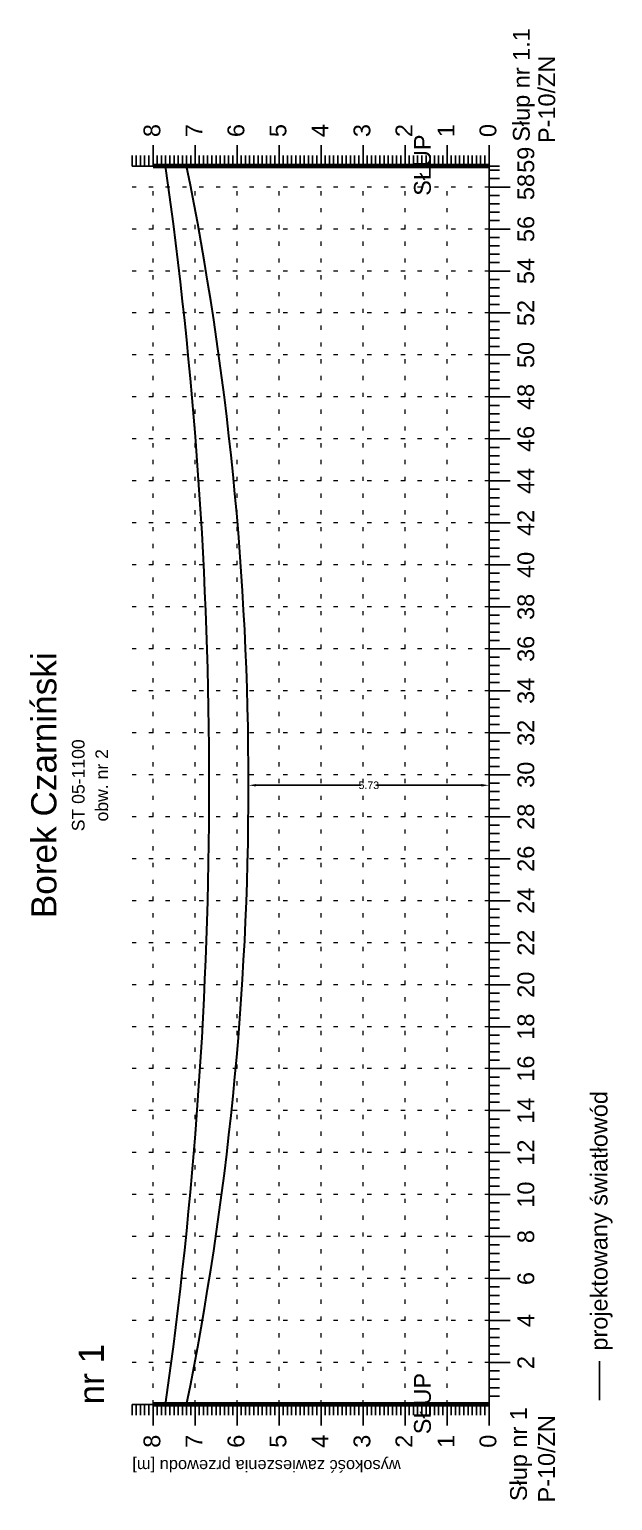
# Model space of a CAD drawing. Header units: inches. Extents: x -863 to -566, y 1327 to 1363.
# Drawn here: x -675.46 to -661.58, y 1326.58 to 1361.62 of the extents above; entities that cross this region are included whole.
import ezdxf
from ezdxf.enums import TextEntityAlignment as Align

# ---------------------------------------------------------------- set-up
doc = ezdxf.new("R2010")
doc.units = ezdxf.units.IN
doc.header["$MEASUREMENT"] = 0
doc.linetypes.add('ACAD_ISO07W100', pattern=[3, 0, -3])
doc.layers.add('_PRZEWIESZENIA_KONTROLA', color=1, linetype='Continuous', lineweight=25)
doc.layers.add('ramka', color=7, linetype='Continuous', plot=False)
doc.styles.get("Standard").update_dxf_attribs({"font": 'arial.ttf'})
doc.dimstyles.get("Standard").update_dxf_attribs({"dimtxt": 0.25, "dimasz": 0.18, "dimexe": 0.18, "dimexo": 0.0625, "dimgap": -0.09, "dimtad": 0, "dimtih": 1, "dimtoh": 1, "dimzin": 0, "dimdsep": 46, "dimtxsty": 'Standard', "dimcen": 0.09, "dimadec": 0, "dimazin": 0, "dimtfac": 1, "dimtofl": 0, "dimtmove": 0, "dimatfit": 3, "dimfxl": 1, "dimtolj": 1, "dimtzin": 0, "dimarcsym": 0})

# ---------------------------------------------------------------- blocks, each defined once
blk = doc.blocks.new('*D5')
at = {"color": 0, "lineweight": -2}
for p, q in [((-670.247, 1343.674), (-670.247, 1343.799)), ((-670.067, 1343.619), (-667.564, 1343.619)), ((-664.702, 1343.619), (-667.204, 1343.619)), ((-664.522, 1343.524), (-664.522, 1343.799))]:
    blk.add_line(p, q, dxfattribs=at)
at = {"color": 0}
for points in [[(-670.067, 1343.649), (-670.067, 1343.589), (-670.247, 1343.619)], [(-664.702, 1343.649), (-664.702, 1343.589), (-664.522, 1343.619)]]:
    blk.add_solid(points, dxfattribs=at)
at = {"layer": 'Defpoints', "color": 0}
for p in [(-670.247, 1343.611), (-664.522, 1343.619), (-664.522, 1343.461)]:
    blk.add_point(p, dxfattribs=at)
at = {"color": 0, "lineweight": 25, "insert": (-667.384, 1343.619), "char_height": 0.18, "attachment_point": 5}
blk.add_mtext('\\A1;5.73', dxfattribs=at)

msp = doc.modelspace()

# ---------------------------------------------------------------- linework, layer by layer
for p, q in [((-672.522, 1358.369), (-672.522, 1358.869)), ((-671.522, 1358.369), (-671.522, 1358.869)), ((-670.522, 1358.369), (-670.522, 1358.869)), ((-669.522, 1358.369), (-669.522, 1358.869)), ((-668.522, 1358.369), (-668.522, 1358.869)), ((-667.522, 1358.369), (-667.522, 1358.869)), ((-666.522, 1358.369), (-666.522, 1358.869)), ((-665.522, 1358.369), (-665.522, 1358.869)), ((-664.522, 1358.369), (-664.522, 1358.869)), ((-673.022, 1358.369), (-673.022, 1358.619)), ((-673.022, 1358.369), (-664.522, 1358.369)), ((-672.922, 1358.369), (-672.922, 1358.619)), ((-672.822, 1358.369), (-672.822, 1358.619)), ((-672.722, 1358.369), (-672.722, 1358.619)), ((-672.622, 1358.369), (-672.622, 1358.619)), ((-672.422, 1358.369), (-672.422, 1358.619)), ((-672.322, 1358.369), (-672.322, 1358.619)), ((-672.222, 1358.369), (-672.222, 1358.619)), ((-672.122, 1358.369), (-672.122, 1358.619)), ((-672.022, 1358.369), (-672.022, 1358.619)), ((-671.922, 1358.369), (-671.922, 1358.619)), ((-671.822, 1358.369), (-671.822, 1358.619)), ((-671.722, 1358.369), (-671.722, 1358.619)), ((-671.622, 1358.369), (-671.622, 1358.619)), ((-671.422, 1358.369), (-671.422, 1358.619)), ((-671.322, 1358.369), (-671.322, 1358.619)), ((-671.222, 1358.369), (-671.222, 1358.619)), ((-671.122, 1358.369), (-671.122, 1358.619)), ((-671.022, 1358.369), (-671.022, 1358.619)), ((-670.922, 1358.369), (-670.922, 1358.619)), ((-670.822, 1358.369), (-670.822, 1358.619)), ((-670.722, 1358.369), (-670.722, 1358.619)), ((-670.622, 1358.369), (-670.622, 1358.619)), ((-670.422, 1358.369), (-670.422, 1358.619)), ((-670.322, 1358.369), (-670.322, 1358.619)), ((-670.222, 1358.369), (-670.222, 1358.619)), ((-670.122, 1358.369), (-670.122, 1358.619)), ((-670.022, 1358.369), (-670.022, 1358.619)), ((-669.922, 1358.369), (-669.922, 1358.619)), ((-669.822, 1358.369), (-669.822, 1358.619)), ((-669.722, 1358.369), (-669.722, 1358.619)), ((-669.622, 1358.369), (-669.622, 1358.619)), ((-669.422, 1358.369), (-669.422, 1358.619)), ((-669.322, 1358.369), (-669.322, 1358.619)), ((-669.222, 1358.369), (-669.222, 1358.619)), ((-669.122, 1358.369), (-669.122, 1358.619)), ((-669.022, 1358.369), (-669.022, 1358.619)), ((-668.922, 1358.369), (-668.922, 1358.619)), ((-668.822, 1358.369), (-668.822, 1358.619)), ((-668.722, 1358.369), (-668.722, 1358.619)), ((-668.622, 1358.369), (-668.622, 1358.619)), ((-668.422, 1358.369), (-668.422, 1358.619)), ((-668.322, 1358.369), (-668.322, 1358.619)), ((-668.222, 1358.369), (-668.222, 1358.619)), ((-668.122, 1358.369), (-668.122, 1358.619)), ((-668.022, 1358.369), (-668.022, 1358.619)), ((-667.922, 1358.369), (-667.922, 1358.619)), ((-667.822, 1358.369), (-667.822, 1358.619)), ((-667.722, 1358.369), (-667.722, 1358.619)), ((-667.622, 1358.369), (-667.622, 1358.619)), ((-667.422, 1358.369), (-667.422, 1358.619)), ((-667.322, 1358.369), (-667.322, 1358.619)), ((-667.222, 1358.369), (-667.222, 1358.619)), ((-667.122, 1358.369), (-667.122, 1358.619)), ((-667.022, 1358.369), (-667.022, 1358.619)), ((-666.922, 1358.369), (-666.922, 1358.619)), ((-666.822, 1358.369), (-666.822, 1358.619)), ((-666.722, 1358.369), (-666.722, 1358.619)), ((-666.622, 1358.369), (-666.622, 1358.619)), ((-666.422, 1358.369), (-666.422, 1358.619)), ((-666.322, 1358.369), (-666.322, 1358.619)), ((-666.222, 1358.369), (-666.222, 1358.619)), ((-666.122, 1358.369), (-666.122, 1358.619)), ((-666.022, 1358.369), (-666.022, 1358.619)), ((-665.922, 1358.369), (-665.922, 1358.619)), ((-665.822, 1358.369), (-665.822, 1358.619)), ((-665.722, 1358.369), (-665.722, 1358.619)), ((-665.622, 1358.369), (-665.622, 1358.619)), ((-665.422, 1358.369), (-665.422, 1358.619)), ((-665.322, 1358.369), (-665.322, 1358.619)), ((-665.222, 1358.369), (-665.222, 1358.619)), ((-665.122, 1358.369), (-665.122, 1358.619)), ((-665.022, 1358.369), (-665.022, 1358.619)), ((-664.922, 1358.369), (-664.922, 1358.619)), ((-664.822, 1358.369), (-664.822, 1358.619)), ((-664.722, 1358.369), (-664.722, 1358.619)), ((-664.622, 1358.369), (-664.622, 1358.619)), ((-664.522, 1328.869), (-664.522, 1358.369)), ((-664.522, 1358.369), (-664.272, 1358.369)), ((-664.522, 1358.269), (-664.272, 1358.269)), ((-664.522, 1358.069), (-664.272, 1358.069)), ((-664.522, 1357.869), (-664.022, 1357.869)), ((-664.522, 1357.669), (-664.272, 1357.669)), ((-664.522, 1357.469), (-664.272, 1357.469)), ((-664.522, 1357.269), (-664.272, 1357.269)), ((-664.522, 1357.069), (-664.272, 1357.069)), ((-664.522, 1356.869), (-664.022, 1356.869)), ((-664.522, 1356.669), (-664.272, 1356.669)), ((-664.522, 1356.469), (-664.272, 1356.469)), ((-664.522, 1356.269), (-664.272, 1356.269)), ((-664.522, 1356.069), (-664.272, 1356.069)), ((-664.522, 1355.869), (-664.022, 1355.869)), ((-664.522, 1355.669), (-664.272, 1355.669)), ((-664.522, 1355.469), (-664.272, 1355.469)), ((-664.522, 1355.269), (-664.272, 1355.269)), ((-664.522, 1355.069), (-664.272, 1355.069)), ((-664.522, 1354.869), (-664.022, 1354.869)), ((-664.522, 1354.669), (-664.272, 1354.669)), ((-664.522, 1354.469), (-664.272, 1354.469)), ((-664.522, 1354.269), (-664.272, 1354.269)), ((-664.522, 1354.069), (-664.272, 1354.069)), ((-664.522, 1353.869), (-664.022, 1353.869)), ((-664.522, 1353.669), (-664.272, 1353.669)), ((-664.522, 1353.469), (-664.272, 1353.469)), ((-664.522, 1353.269), (-664.272, 1353.269)), ((-664.522, 1353.069), (-664.272, 1353.069)), ((-664.522, 1352.869), (-664.022, 1352.869)), ((-664.522, 1352.669), (-664.272, 1352.669)), ((-664.522, 1352.469), (-664.272, 1352.469)), ((-664.522, 1352.269), (-664.272, 1352.269)), ((-664.522, 1352.069), (-664.272, 1352.069)), ((-664.522, 1351.869), (-664.022, 1351.869)), ((-664.522, 1351.669), (-664.272, 1351.669)), ((-664.522, 1351.469), (-664.272, 1351.469)), ((-664.522, 1351.269), (-664.272, 1351.269)), ((-664.522, 1351.069), (-664.272, 1351.069)), ((-664.522, 1350.869), (-664.022, 1350.869)), ((-664.522, 1350.669), (-664.272, 1350.669)), ((-664.522, 1350.469), (-664.272, 1350.469)), ((-664.522, 1350.269), (-664.272, 1350.269)), ((-664.522, 1350.069), (-664.272, 1350.069)), ((-664.522, 1349.869), (-664.022, 1349.869)), ((-664.522, 1349.669), (-664.272, 1349.669)), ((-664.522, 1349.469), (-664.272, 1349.469)), ((-664.522, 1349.269), (-664.272, 1349.269)), ((-664.522, 1349.069), (-664.272, 1349.069)), ((-664.522, 1348.869), (-664.022, 1348.869)), ((-664.522, 1348.669), (-664.272, 1348.669)), ((-664.522, 1348.469), (-664.272, 1348.469)), ((-664.522, 1348.269), (-664.272, 1348.269)), ((-664.522, 1348.069), (-664.272, 1348.069)), ((-664.522, 1347.869), (-664.022, 1347.869)), ((-664.522, 1347.669), (-664.272, 1347.669)), ((-664.522, 1347.469), (-664.272, 1347.469)), ((-664.522, 1347.269), (-664.272, 1347.269)), ((-664.522, 1347.069), (-664.272, 1347.069)), ((-664.522, 1346.869), (-664.022, 1346.869)), ((-664.522, 1346.669), (-664.272, 1346.669)), ((-664.522, 1346.469), (-664.272, 1346.469)), ((-664.522, 1346.269), (-664.272, 1346.269)), ((-664.522, 1346.069), (-664.272, 1346.069)), ((-664.522, 1345.869), (-664.022, 1345.869)), ((-664.522, 1345.669), (-664.272, 1345.669)), ((-664.522, 1345.469), (-664.272, 1345.469)), ((-664.522, 1345.269), (-664.272, 1345.269)), ((-664.522, 1345.069), (-664.272, 1345.069)), ((-664.522, 1344.869), (-664.022, 1344.869)), ((-664.522, 1344.669), (-664.272, 1344.669)), ((-664.522, 1344.469), (-664.272, 1344.469)), ((-664.522, 1344.269), (-664.272, 1344.269)), ((-664.522, 1344.069), (-664.272, 1344.069)), ((-664.522, 1343.869), (-664.022, 1343.869)), ((-664.522, 1343.669), (-664.272, 1343.669)), ((-664.522, 1343.469), (-664.272, 1343.469)), ((-664.522, 1343.269), (-664.272, 1343.269)), ((-664.522, 1343.069), (-664.272, 1343.069)), ((-664.522, 1342.869), (-664.022, 1342.869)), ((-664.522, 1342.669), (-664.272, 1342.669)), ((-664.522, 1342.469), (-664.272, 1342.469)), ((-664.522, 1342.269), (-664.272, 1342.269)), ((-664.522, 1342.069), (-664.272, 1342.069)), ((-664.522, 1341.869), (-664.022, 1341.869)), ((-664.522, 1341.669), (-664.272, 1341.669)), ((-664.522, 1341.469), (-664.272, 1341.469)), ((-664.522, 1341.269), (-664.272, 1341.269)), ((-664.522, 1341.069), (-664.272, 1341.069)), ((-664.522, 1340.869), (-664.022, 1340.869)), ((-664.522, 1340.669), (-664.272, 1340.669)), ((-664.522, 1340.469), (-664.272, 1340.469)), ((-664.522, 1340.269), (-664.272, 1340.269)), ((-664.522, 1340.069), (-664.272, 1340.069)), ((-664.522, 1339.869), (-664.022, 1339.869)), ((-664.522, 1339.669), (-664.272, 1339.669)), ((-664.522, 1339.469), (-664.272, 1339.469)), ((-664.522, 1339.269), (-664.272, 1339.269)), ((-664.522, 1339.069), (-664.272, 1339.069)), ((-664.522, 1338.869), (-664.022, 1338.869)), ((-664.522, 1338.669), (-664.272, 1338.669)), ((-664.522, 1338.469), (-664.272, 1338.469)), ((-664.522, 1338.269), (-664.272, 1338.269)), ((-664.522, 1338.069), (-664.272, 1338.069)), ((-664.522, 1337.869), (-664.022, 1337.869)), ((-664.522, 1337.669), (-664.272, 1337.669)), ((-664.522, 1337.469), (-664.272, 1337.469)), ((-664.522, 1337.269), (-664.272, 1337.269)), ((-664.522, 1337.069), (-664.272, 1337.069)), ((-664.522, 1336.869), (-664.022, 1336.869)), ((-664.522, 1336.669), (-664.272, 1336.669)), ((-664.522, 1336.469), (-664.272, 1336.469)), ((-664.522, 1336.269), (-664.272, 1336.269)), ((-664.522, 1336.069), (-664.272, 1336.069)), ((-664.522, 1335.869), (-664.022, 1335.869)), ((-664.522, 1335.669), (-664.272, 1335.669)), ((-664.522, 1335.469), (-664.272, 1335.469)), ((-664.522, 1335.269), (-664.272, 1335.269)), ((-664.522, 1335.069), (-664.272, 1335.069)), ((-664.522, 1334.869), (-664.022, 1334.869)), ((-664.522, 1334.669), (-664.272, 1334.669)), ((-664.522, 1334.469), (-664.272, 1334.469)), ((-664.522, 1334.269), (-664.272, 1334.269)), ((-664.522, 1334.069), (-664.272, 1334.069)), ((-664.522, 1333.869), (-664.022, 1333.869)), ((-664.522, 1333.669), (-664.272, 1333.669)), ((-664.522, 1333.469), (-664.272, 1333.469)), ((-664.522, 1333.269), (-664.272, 1333.269)), ((-664.522, 1333.069), (-664.272, 1333.069)), ((-664.522, 1332.869), (-664.022, 1332.869)), ((-664.522, 1332.669), (-664.272, 1332.669)), ((-664.522, 1332.469), (-664.272, 1332.469)), ((-664.522, 1332.269), (-664.272, 1332.269)), ((-664.522, 1332.069), (-664.272, 1332.069)), ((-664.522, 1331.869), (-664.022, 1331.869)), ((-664.522, 1331.669), (-664.272, 1331.669)), ((-664.522, 1331.469), (-664.272, 1331.469)), ((-664.522, 1331.269), (-664.272, 1331.269)), ((-664.522, 1331.069), (-664.272, 1331.069)), ((-664.522, 1330.869), (-664.022, 1330.869)), ((-664.522, 1330.669), (-664.272, 1330.669)), ((-664.522, 1330.469), (-664.272, 1330.469)), ((-664.522, 1330.269), (-664.272, 1330.269)), ((-664.522, 1330.069), (-664.272, 1330.069)), ((-664.522, 1329.869), (-664.022, 1329.869)), ((-664.522, 1329.669), (-664.272, 1329.669)), ((-664.522, 1329.469), (-664.272, 1329.469)), ((-664.522, 1329.269), (-664.272, 1329.269)), ((-673.022, 1328.869), (-664.522, 1328.869)), ((-673.022, 1328.869), (-673.022, 1328.619)), ((-672.922, 1328.869), (-672.922, 1328.619)), ((-672.822, 1328.869), (-672.822, 1328.619)), ((-672.722, 1328.869), (-672.722, 1328.619)), ((-672.622, 1328.869), (-672.622, 1328.619)), ((-672.522, 1328.869), (-672.522, 1328.369)), ((-672.422, 1328.869), (-672.422, 1328.619)), ((-672.322, 1328.869), (-672.322, 1328.619)), ((-672.222, 1328.869), (-672.222, 1328.619)), ((-672.122, 1328.869), (-672.122, 1328.619)), ((-672.022, 1328.869), (-672.022, 1328.619)), ((-671.922, 1328.869), (-671.922, 1328.619)), ((-671.822, 1328.869), (-671.822, 1328.619)), ((-671.722, 1328.869), (-671.722, 1328.619)), ((-671.622, 1328.869), (-671.622, 1328.619)), ((-671.522, 1328.869), (-671.522, 1328.369)), ((-671.422, 1328.869), (-671.422, 1328.619)), ((-671.322, 1328.869), (-671.322, 1328.619)), ((-671.222, 1328.869), (-671.222, 1328.619)), ((-671.122, 1328.869), (-671.122, 1328.619)), ((-671.022, 1328.869), (-671.022, 1328.619)), ((-670.922, 1328.869), (-670.922, 1328.619)), ((-670.822, 1328.869), (-670.822, 1328.619)), ((-670.722, 1328.869), (-670.722, 1328.619)), ((-670.622, 1328.869), (-670.622, 1328.619)), ((-670.522, 1328.869), (-670.522, 1328.369)), ((-670.422, 1328.869), (-670.422, 1328.619)), ((-670.322, 1328.869), (-670.322, 1328.619)), ((-670.222, 1328.869), (-670.222, 1328.619)), ((-670.122, 1328.869), (-670.122, 1328.619)), ((-670.022, 1328.869), (-670.022, 1328.619)), ((-669.922, 1328.869), (-669.922, 1328.619)), ((-669.822, 1328.869), (-669.822, 1328.619)), ((-669.722, 1328.869), (-669.722, 1328.619)), ((-669.622, 1328.869), (-669.622, 1328.619)), ((-669.522, 1328.869), (-669.522, 1328.369)), ((-669.422, 1328.869), (-669.422, 1328.619)), ((-669.322, 1328.869), (-669.322, 1328.619)), ((-669.222, 1328.869), (-669.222, 1328.619)), ((-669.122, 1328.869), (-669.122, 1328.619)), ((-669.022, 1328.869), (-669.022, 1328.619)), ((-668.922, 1328.869), (-668.922, 1328.619)), ((-668.822, 1328.869), (-668.822, 1328.619)), ((-668.722, 1328.869), (-668.722, 1328.619)), ((-668.622, 1328.869), (-668.622, 1328.619)), ((-668.522, 1328.869), (-668.522, 1328.369)), ((-668.422, 1328.869), (-668.422, 1328.619)), ((-668.322, 1328.869), (-668.322, 1328.619)), ((-668.222, 1328.869), (-668.222, 1328.619)), ((-668.122, 1328.869), (-668.122, 1328.619)), ((-668.022, 1328.869), (-668.022, 1328.619)), ((-667.922, 1328.869), (-667.922, 1328.619)), ((-667.822, 1328.869), (-667.822, 1328.619)), ((-667.722, 1328.869), (-667.722, 1328.619)), ((-667.622, 1328.869), (-667.622, 1328.619)), ((-667.522, 1328.869), (-667.522, 1328.369)), ((-667.422, 1328.869), (-667.422, 1328.619)), ((-667.322, 1328.869), (-667.322, 1328.619)), ((-667.222, 1328.869), (-667.222, 1328.619)), ((-667.122, 1328.869), (-667.122, 1328.619)), ((-667.022, 1328.869), (-667.022, 1328.619)), ((-666.922, 1328.869), (-666.922, 1328.619)), ((-666.822, 1328.869), (-666.822, 1328.619)), ((-666.722, 1328.869), (-666.722, 1328.619)), ((-666.622, 1328.869), (-666.622, 1328.619)), ((-666.522, 1328.869), (-666.522, 1328.369)), ((-666.422, 1328.869), (-666.422, 1328.619)), ((-666.322, 1328.869), (-666.322, 1328.619)), ((-666.222, 1328.869), (-666.222, 1328.619)), ((-666.122, 1328.869), (-666.122, 1328.619)), ((-666.022, 1328.869), (-666.022, 1328.619)), ((-665.922, 1328.869), (-665.922, 1328.619)), ((-665.822, 1328.869), (-665.822, 1328.619)), ((-665.722, 1328.869), (-665.722, 1328.619)), ((-665.622, 1328.869), (-665.622, 1328.619)), ((-665.522, 1328.869), (-665.522, 1328.369)), ((-665.422, 1328.869), (-665.422, 1328.619)), ((-665.322, 1328.869), (-665.322, 1328.619)), ((-665.222, 1328.869), (-665.222, 1328.619)), ((-665.122, 1328.869), (-665.122, 1328.619)), ((-665.022, 1328.869), (-665.022, 1328.619)), ((-664.922, 1328.869), (-664.922, 1328.619)), ((-664.822, 1328.869), (-664.822, 1328.619)), ((-664.722, 1328.869), (-664.722, 1328.619)), ((-664.622, 1328.869), (-664.622, 1328.619)), ((-664.522, 1329.069), (-664.272, 1329.069)), ((-664.522, 1328.869), (-664.522, 1328.369))]:
    msp.add_line(p, q)
at = {"linetype": 'ACAD_ISO07W100', "lineweight": 15, "ltscale": 0.1}
for p, q in [((-664.522, 1358.369), (-673.022, 1358.369)), ((-664.522, 1357.869), (-673.022, 1357.869)), ((-672.522, 1328.869), (-672.522, 1357.869)), ((-671.522, 1328.869), (-671.522, 1357.869)), ((-670.522, 1328.869), (-670.522, 1357.869)), ((-669.522, 1328.869), (-669.522, 1357.869)), ((-668.522, 1328.869), (-668.522, 1357.869)), ((-667.522, 1328.869), (-667.522, 1357.869)), ((-666.522, 1328.869), (-666.522, 1357.869)), ((-665.522, 1328.869), (-665.522, 1357.869)), ((-664.522, 1328.869), (-664.522, 1357.869)), ((-664.522, 1356.869), (-673.022, 1356.869)), ((-664.522, 1355.869), (-673.022, 1355.869)), ((-664.522, 1354.869), (-673.022, 1354.869)), ((-664.522, 1353.869), (-673.022, 1353.869)), ((-664.522, 1352.869), (-673.022, 1352.869)), ((-664.522, 1351.869), (-673.022, 1351.869)), ((-664.522, 1350.869), (-673.022, 1350.869)), ((-664.522, 1349.869), (-673.022, 1349.869)), ((-664.522, 1348.869), (-673.022, 1348.869)), ((-664.522, 1347.869), (-673.022, 1347.869)), ((-664.522, 1346.869), (-673.022, 1346.869)), ((-664.522, 1345.869), (-673.022, 1345.869)), ((-664.522, 1344.869), (-673.022, 1344.869)), ((-664.522, 1343.869), (-673.022, 1343.869)), ((-664.522, 1342.869), (-673.022, 1342.869)), ((-664.522, 1341.869), (-673.022, 1341.869)), ((-664.522, 1340.869), (-673.022, 1340.869)), ((-664.522, 1339.869), (-673.022, 1339.869)), ((-664.522, 1338.869), (-673.022, 1338.869)), ((-664.522, 1337.869), (-673.022, 1337.869)), ((-664.522, 1336.869), (-673.022, 1336.869)), ((-664.522, 1335.869), (-673.022, 1335.869)), ((-664.522, 1334.869), (-673.022, 1334.869)), ((-664.522, 1333.869), (-673.022, 1333.869)), ((-664.522, 1332.869), (-673.022, 1332.869)), ((-664.522, 1331.869), (-673.022, 1331.869)), ((-664.522, 1330.869), (-673.022, 1330.869)), ((-664.522, 1329.869), (-673.022, 1329.869))]:
    msp.add_line(p, q, dxfattribs=at)
at = {"lineweight": 100}
for p, q in [((-664.522, 1358.369), (-672.522, 1358.369)), ((-664.522, 1328.869), (-672.522, 1328.869))]:
    msp.add_line(p, q, dxfattribs=at)
at = {"color": 3, "lineweight": 25}
msp.add_line((-661.892, 1328.974), (-661.892, 1329.905), dxfattribs=at)
at = {"lineweight": 30}
msp.add_arc((-776.492, 1343.619), 105.308, 351.94836, 8.05164, dxfattribs=at)
at = {"color": 3, "lineweight": 30}
msp.add_arc((-744.734, 1343.619), 74.487, 348.57881, 11.42119, dxfattribs=at)
at = {"layer": 'ramka'}
msp.add_line((-664.522, 1328.869), (-664.522, 1343.619), dxfattribs=at)

# ---------------------------------------------------------------- texts
for s, p in [('Słup nr 1.1', (-663.553, 1358.949)), ('P-10/ZN', (-662.948, 1358.918)), ('8', (-672.348, 1359.059)), ('7', (-671.348, 1359.059)), ('6', (-670.348, 1359.059)), ('5', (-669.348, 1359.059)), ('4', (-668.348, 1359.059)), ('3', (-667.348, 1359.059)), ('2', (-666.348, 1359.059)), ('1', (-665.348, 1359.059)), ('0', (-664.348, 1359.059)), ('projektowany światłowód', (-661.702, 1330.154)), ('Słup nr 1', (-663.62, 1326.569)), ('P-10/ZN', (-662.953, 1326.535))]:
    msp.add_text(s, height=0.4, rotation=90).set_placement(p)
for s, height, p in [('59', 0.4, (-663.446, 1358.519)), ('58', 0.4, (-663.446, 1357.869)), ('56', 0.4, (-663.446, 1356.869)), ('54', 0.4, (-663.446, 1355.869)), ('52', 0.4, (-663.446, 1354.869)), ('50', 0.4, (-663.446, 1353.869)), ('48', 0.4, (-663.446, 1352.869)), ('46', 0.4, (-663.446, 1351.869)), ('44', 0.4, (-663.446, 1350.869)), ('42', 0.4, (-663.446, 1349.869)), ('40', 0.4, (-663.446, 1348.869)), ('38', 0.4, (-663.446, 1347.869)), ('36', 0.4, (-663.446, 1346.869)), ('Borek Czarniński', 0.6, (-674.822, 1343.619)), ('34', 0.4, (-663.446, 1345.869)), ('32', 0.4, (-663.446, 1344.869)), ('ST 05-1100', 0.3, (-674.152, 1343.619)), ('obw. nr 2', 0.3, (-673.592, 1343.619)), ('30', 0.4, (-663.446, 1343.869)), ('28', 0.4, (-663.446, 1342.869)), ('26', 0.4, (-663.446, 1341.869)), ('24', 0.4, (-663.446, 1340.869)), ('22', 0.4, (-663.446, 1339.869)), ('20', 0.4, (-663.446, 1338.869)), ('18', 0.4, (-663.446, 1337.869)), ('16', 0.4, (-663.446, 1336.869)), ('14', 0.4, (-663.446, 1335.869)), ('12', 0.4, (-663.446, 1334.869)), ('10', 0.4, (-663.446, 1333.869)), ('8', 0.4, (-663.446, 1332.869)), ('6', 0.4, (-663.446, 1331.869)), ('4', 0.4, (-663.446, 1330.869)), ('2', 0.4, (-663.446, 1329.869))]:
    msp.add_text(s, height=height, rotation=90).set_placement(p, align=Align.CENTER)
for s, p in [('8', (-672.348, 1328.149)), ('7', (-671.348, 1328.149)), ('6', (-670.348, 1328.149)), ('5', (-669.348, 1328.149)), ('4', (-668.348, 1328.149)), ('3', (-667.348, 1328.149)), ('2', (-666.348, 1328.149)), ('1', (-665.348, 1328.149)), ('0', (-664.348, 1328.149))]:
    msp.add_text(s, height=0.4, rotation=90).set_placement(p, align=Align.RIGHT)
at = {"attachment_point": 1}
for s, insert, char_height, width, rotation in [('SŁUP', (-666.308, 1357.661), 0.4, 1.537, 90), ('SŁUP', (-666.308, 1328.161), 0.4, 1.537, 90), ('wysokość zawieszenia przewodu [m]', (-666.624, 1327.266), 0.28, 9.28, 180)]:
    msp.add_mtext(s, dxfattribs=dict(at, insert=insert, char_height=char_height, width=width, rotation=rotation))
at = {"layer": '_PRZEWIESZENIA_KONTROLA', "color": 1}
msp.add_text('nr 1', height=0.6, rotation=90, dxfattribs=at).set_placement((-673.692, 1328.869))

# ---------------------------------------------------------------- dimensions: what is measured, and where the dimension line sits
at = {"lineweight": 25}
dim = msp.add_linear_dim(base=(-664.522, 1343.619), p1=(-670.247, 1343.611), p2=(-664.522, 1343.461), angle=180, text='5.73', dimstyle='Standard', dxfattribs=at)
dim.commit()
dim.dimension.update_dxf_attribs({"geometry": '*D5', "text_midpoint": (-667.384, 1343.619)})

doc.saveas('drawing.dxf')
